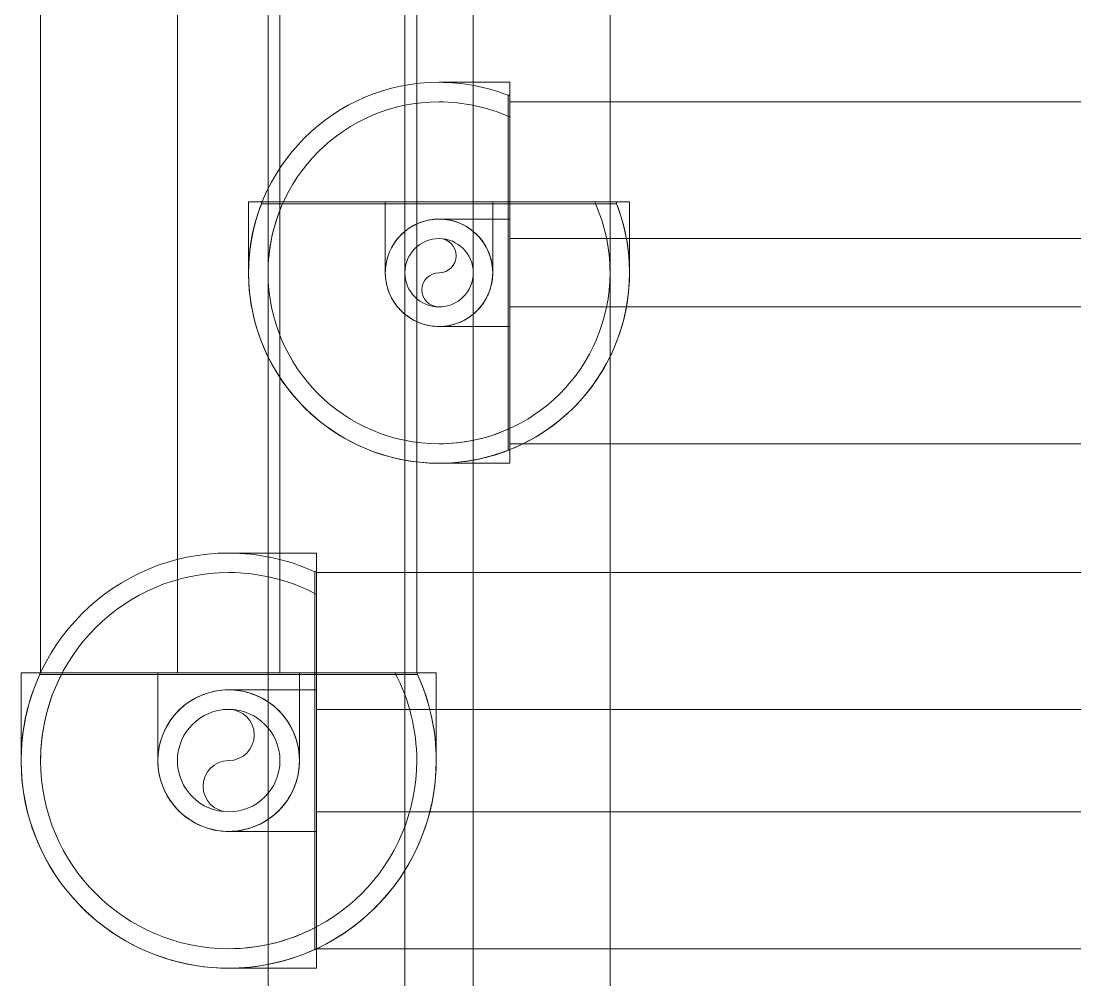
# Model space of a CAD drawing. Header units: metres. Extents: x 29 to 86.9, y -23.2 to 39.7.
# Drawn here: x 59.8578 to 60.0535, y -19.7983 to -19.6202 of the extents above; entities that cross this region are included whole.
import ezdxf

# ---------------------------------------------------------------- set-up
doc = ezdxf.new("R2010")
doc.units = ezdxf.units.M
doc.header["$LTSCALE"] = 100
doc.layers.add('P-PIPE', color=7, linetype='Continuous', lineweight=18)

# ---------------------------------------------------------------- blocks, each defined once
blk = doc.blocks.new('Elbow - Welded - REFRIGERACION-2294581-NIVEL 02')
at = {"layer": 'P-PIPE', "color": 1, "true_color": 0xff0000}
for p, q in [((59.91268864279901, -19.75753188143425), (59.91268864279901, -19.74438539705925)), ((59.91268864279901, -19.77067836580925), (59.91268864279901, -19.75753188143425))]:
    blk.add_line(p, q, dxfattribs=at)
at = {"layer": 'P-PIPE', "color": 1, "true_color": 0xff0000, "flags": 128}
for points in [[(59.9126886427991, -19.74438539705929), (59.912035957506, -19.74438539705929), (59.91138431637013, -19.74438539705929), (59.91073476187833, -19.74438539705929), (59.91008833317918, -19.74438539705929), (59.90944606442073, -19.74438539705929), (59.90880898309596, -19.74438539705929), (59.90817810839911, -19.74438539705929), (59.9075544495951, -19.74438539705929), (59.90693900440497, -19.74438539705929), (59.90633275740976, -19.74438539705929), (59.90573667847531, -19.74438539705929), (59.90515172120079, -19.74438539705929), (59.90457882139302, -19.74438539705929), (59.90401889556951, -19.74438539705929), (59.90347283949211, -19.74438539705929), (59.90294152673407, -19.74438539705929), (59.90242580728246, -19.74438539705929), (59.90192650617839, -19.74438539705929), (59.90144442219712, -19.74438539705929), (59.90098032657016, -19.74438539705929), (59.90053496175153, -19.74438539705929), (59.90010904022993, -19.74438539705929), (59.89970324338894, -19.74438539705929), (59.89931822041693, -19.74438539705929), (59.89895458726853, -19.74438539705929), (59.8986129256792, -19.74438539705929), (59.8982937822346, -19.74438539705929), (59.89799766749618, -19.74438539705929), (59.89772505518432, -19.74438539705929), (59.89747638142059, -19.74438539705929), (59.89725204402995, -19.74438539705929), (59.89705240190438, -19.74438539705929), (59.89687777442867, -19.74438539705929), (59.89672844096958, -19.74438539705929), (59.89660464042874, -19.74438539705929), (59.89650657086062, -19.74438539705929), (59.89643438915561, -19.74438539705929), (59.89638821078903, -19.74438539705929), (59.89636810963645, -19.74438539705929)], [(59.89636715842409, -19.77067836580929), (59.89638021387072, -19.77067836580929), (59.89641935932469, -19.77067836580929), (59.89648453216164, -19.77067836580929), (59.8965756281189, -19.77067836580929), (59.8966925014624, -19.77067836580929), (59.8968349652197, -19.77067836580929), (59.89700279147918, -19.77067836580929), (59.89719571175466, -19.77067836580929), (59.89741341741482, -19.77067836580929), (59.89765556017705, -19.77067836580929), (59.89792175266459, -19.77067836580929), (59.89821156902624, -19.77067836580929), (59.89852454561765, -19.77067836580929), (59.89886018174305, -19.77067836580929), (59.89921794045621, -19.77067836580929), (59.89959724941954, -19.77067836580929), (59.89999750181958, -19.77067836580929), (59.90041805733788, -19.77067836580929), (59.90085824317534, -19.77067836580929), (59.90131735512852, -19.77067836580929), (59.90179465871623, -19.77067836580929), (59.90228939035454, -19.77067836580929), (59.90280075857837, -19.77067836580929), (59.90332794530765, -19.77067836580929), (59.90387010715609, -19.77067836580929), (59.90442637678036, -19.77067836580929), (59.90499586426773, -19.77067836580929), (59.90557765855971, -19.77067836580929), (59.90617082890956, -19.77067836580929), (59.90677442637124, -19.77067836580929), (59.90738748531757, -19.77067836580929), (59.90800902498501, -19.77067836580929), (59.90863805104269, -19.77067836580929), (59.9092735571831, -19.77067836580929), (59.90991452673198, -19.77067836580929), (59.91055993427479, -19.77067836580929), (59.91120874729714, -19.77067836580929), (59.9118599278366, -19.77067836580929), (59.91251243414321, -19.77067836580929), (59.9126886427991, -19.77067836580929)]]:
    blk.add_lwpolyline(points, dxfattribs=at)
at = {"layer": 'P-PIPE', "color": 1, "true_color": 0xff0000}
for start, end in [(0, 180), (180, 0)]:
    blk.add_arc((59.89636715842401, -19.75753188143425), 0.01314648437499955, start, end, dxfattribs=at)
blk = doc.blocks.new('Elbow - Welded - REFRIGERACION-V12-NIVEL 02')
at = {"layer": 'P-PIPE', "color": 1, "true_color": 0xff0000}
for p, q in [((59.89636715842401, -19.74121039705925), (59.88322067404901, -19.74121039705925)), ((59.90951364279901, -19.74121039705925), (59.89636715842401, -19.74121039705925))]:
    blk.add_line(p, q, dxfattribs=at)
at = {"layer": 'P-PIPE', "color": 1, "true_color": 0xff0000, "flags": 128}
for points in [[(59.88322067404908, -19.75753188143428), (59.88322067404908, -19.75751882598763), (59.88322067404908, -19.75747968053366), (59.88322067404908, -19.75741450769672), (59.88322067404908, -19.75732341173946), (59.88322067404908, -19.75720653839597), (59.88322067404908, -19.75706407463866), (59.88322067404908, -19.75689624837917), (59.88322067404908, -19.7567033281037), (59.88322067404908, -19.75648562244354), (59.88322067404908, -19.75624347968131), (59.88322067404908, -19.75597728719377), (59.88322067404908, -19.75568747083211), (59.88322067404908, -19.75537449424071), (59.88322067404908, -19.75503885811532), (59.88322067404908, -19.75468109940215), (59.88322067404908, -19.75430179043883), (59.88322067404908, -19.75390153803879), (59.88322067404908, -19.75348098252049), (59.88322067404908, -19.75304079668301), (59.88322067404908, -19.75258168472984), (59.88322067404908, -19.75210438114213), (59.88322067404908, -19.75160964950383), (59.88322067404908, -19.75109828127999), (59.88322067404908, -19.7505710945507), (59.88322067404908, -19.75002893270227), (59.88322067404908, -19.749472663078), (59.88322067404908, -19.74890317559063), (59.88322067404908, -19.74832138129863), (59.88322067404908, -19.74772821094879), (59.88322067404908, -19.74712461348712), (59.88322067404908, -19.7465115545408), (59.88322067404908, -19.74589001487335), (59.88322067404908, -19.74526098881568), (59.88322067404908, -19.74462548267526), (59.88322067404908, -19.74398451312639), (59.88322067404908, -19.74333910558358), (59.88322067404908, -19.74269029256122), (59.88322067404908, -19.74203911202177), (59.88322067404908, -19.74138660571515), (59.88322067404908, -19.74121039705927)], [(59.90951364279908, -19.74121039705927), (59.90951364279908, -19.74186308235237), (59.90951364279908, -19.74251472348822), (59.90951364279908, -19.74316427798004), (59.90951364279908, -19.74381070667917), (59.90951364279908, -19.74445297543763), (59.90951364279908, -19.7450900567624), (59.90951364279908, -19.74572093145925), (59.90951364279908, -19.74634459026327), (59.90951364279908, -19.74696003545338), (59.90951364279908, -19.74756628244859), (59.90951364279908, -19.74816236138303), (59.90951364279908, -19.74874731865757), (59.90951364279908, -19.74932021846534), (59.90951364279908, -19.74988014428885), (59.90951364279908, -19.75042620036625), (59.90951364279908, -19.75095751312429), (59.90951364279908, -19.75147323257589), (59.90951364279908, -19.75197253367997), (59.90951364279908, -19.75245461766125), (59.90951364279908, -19.7529187132882), (59.90951364279908, -19.75336407810683), (59.90951364279908, -19.75378999962842), (59.90951364279908, -19.75419579646942), (59.90951364279908, -19.75458081944142), (59.90951364279908, -19.75494445258983), (59.90951364279908, -19.75528611417915), (59.90951364279908, -19.75560525762375), (59.90951364279908, -19.75590137236219), (59.90951364279908, -19.75617398467404), (59.90951364279908, -19.75642265843777), (59.90951364279908, -19.75664699582842), (59.90951364279908, -19.75684663795399), (59.90951364279908, -19.75702126542967), (59.90951364279908, -19.75717059888878), (59.90951364279908, -19.75729439942963), (59.90951364279908, -19.75739246899775), (59.90951364279908, -19.75746465070275), (59.90951364279908, -19.75751082906933), (59.90951364279908, -19.75753093022191)], [(59.88322067404908, -19.75753188143428), (59.88323118983436, -19.75700616227722), (59.88326272036719, -19.75648128415868), (59.88331521520546, -19.75595808677165), (59.88338859036861, -19.75543740712037), (59.88348272847203, -19.75492007818119), (59.88359747891484, -19.75440692757005), (59.88373265812082, -19.75389877621848), (59.88388804983207, -19.75339643706023), (59.88406340545498, -19.7529007137308), (59.884258444458, -19.75241239928177), (59.8844728548203, -19.75193227491209), (59.88470629353105, -19.75146110871832), (59.88495838713812, -19.75099965446586), (59.88522873234551, -19.75054865038309), (59.88551689665853, -19.75010881798032), (59.88582241907579, -19.74968086089558), (59.88614481082659, -19.7492654637689), (59.8864835561529, -19.74886329114708), (59.88683811313444, -19.74847498642052), (59.88720791455569, -19.74810117079394), (59.88759236881326, -19.74774244229262), (59.88799086086236, -19.74739937480562), (59.88840275320071, -19.74707251716774), (59.88882738688843, -19.74676239228147), (59.8892640826022, -19.74646949628048), (59.88971214172206, -19.74619429773588), (59.89017084744898, -19.74593723690664), (59.89063946595164, -19.74569872503527), (59.89111724754041, -19.74547914368985), (59.89160342786669, -19.74527884415371), (59.89209722914565, -19.74509814686338), (59.89259786140057, -19.74493734089598), (59.89310452372667, -19.74479668350674), (59.8936164055723, -19.74467639971749), (59.89413268803567, -19.74457668195663), (59.89465254517502, -19.74449768975131), (59.8951751453298, -19.7444395494722), (59.89569965245125, -19.74440235413134), (59.89622522743986, -19.74438616323335), (59.89636715842408, -19.74438539705927)], [(59.89636715842408, -19.74438539705927), (59.89689287758112, -19.74439591284455), (59.89741775569967, -19.74442744337739), (59.8979409530867, -19.74447993821565), (59.89846163273799, -19.7445533133788), (59.89897896167717, -19.74464745148223), (59.8994921122883, -19.74476220192503), (59.90000026363987, -19.74489738113101), (59.90050260279811, -19.74505277284225), (59.90099832612754, -19.74522812846518), (59.90148664057657, -19.74542316746819), (59.90196676494627, -19.74563757783049), (59.90243793114003, -19.74587101654125), (59.90289938539249, -19.74612311014831), (59.90335038947526, -19.74639345535569), (59.90379022187803, -19.74668161966873), (59.90421817896277, -19.746987142086), (59.90463357608944, -19.74730953383678), (59.90503574871127, -19.74764827916308), (59.90542405343783, -19.74800283614463), (59.90579786906439, -19.74837263756589), (59.90615659756572, -19.74875709182346), (59.90649966505273, -19.74915558387255), (59.90682652269061, -19.7495674762109), (59.90713664757688, -19.74999210989861), (59.90742954357786, -19.75042880561239), (59.90770474212247, -19.75087686473225), (59.9079618029517, -19.75133557045917), (59.90820031482308, -19.75180418896183), (59.9084198961685, -19.75228197055062), (59.90862019570464, -19.75276815087688), (59.90880089299496, -19.75326195215584), (59.90896169896237, -19.75376258441077), (59.90910235635161, -19.75426924673686), (59.90922264014086, -19.75478112858249), (59.90932235790172, -19.75529741104587), (59.90940135010704, -19.75581726818522), (59.90945949038615, -19.75633986833999), (59.90949668572701, -19.75686437546145), (59.90951287662499, -19.75738995045006), (59.90951364279908, -19.75753188143428)], [(59.89636715842408, -19.77067836580927), (59.89584143926703, -19.77066785002399), (59.89531656114848, -19.77063631949115), (59.89479336376147, -19.77058382465289), (59.89427268411017, -19.77051044948974), (59.89375535517099, -19.77041631138632), (59.89324220455986, -19.77030156094351), (59.89273405320829, -19.77016638173753), (59.89223171405004, -19.77001099002629), (59.8917359907206, -19.76983563440337), (59.89124767627158, -19.76964059540035), (59.8907675519019, -19.76942618503805), (59.89029638570813, -19.76919274632729), (59.88983493145567, -19.76894065272023), (59.8893839273729, -19.76867030751285), (59.88894409497013, -19.76838214319981), (59.88851613788539, -19.76807662078255), (59.88810074075872, -19.76775422903176), (59.88769856813688, -19.76741548370546), (59.88731026341033, -19.76706092672391), (59.88693644778376, -19.76669112530266), (59.88657771928244, -19.76630667104508), (59.88623465179543, -19.76590817899599), (59.88590779415754, -19.76549628665764), (59.88559766927128, -19.76507165296992), (59.88530477327029, -19.76463495725615), (59.88502957472569, -19.7641868981363), (59.88477251389646, -19.76372819240937), (59.88453400202508, -19.76325957390671), (59.88431442067965, -19.76278179231793), (59.88411412114351, -19.76229561199166), (59.88393342385318, -19.7618018107127), (59.88377261788579, -19.76130117845777), (59.88363196049655, -19.76079451613167), (59.8835116767073, -19.76028263428606), (59.88341195894644, -19.75976635182267), (59.88333296674111, -19.75924649468333), (59.88327482646201, -19.75872389452855), (59.88323763112115, -19.7581993874071), (59.88322144022316, -19.7576738124185), (59.88322067404908, -19.75753188143428)], [(59.90951364279908, -19.75753188143428), (59.90950312701379, -19.75805760059132), (59.90947159648096, -19.75858247870987), (59.9094191016427, -19.75910567609689), (59.90934572647954, -19.75962635574818), (59.90925158837613, -19.76014368468736), (59.90913683793331, -19.76065683529849), (59.90900165872733, -19.76116498665005), (59.9088462670161, -19.76166732580831), (59.90867091139317, -19.76216304913774), (59.90847587239016, -19.76265136358677), (59.90826146202786, -19.76313148795646), (59.9080280233171, -19.76360265415023), (59.90777592971003, -19.76406410840269), (59.90750558450265, -19.76451511248546), (59.90721742018962, -19.76495494488822), (59.90691189777235, -19.76538290197297), (59.90658950602157, -19.76579829909964), (59.90625076069527, -19.76620047172146), (59.90589620371372, -19.76658877644802), (59.90552640229247, -19.76696259207459), (59.9051419480349, -19.76732132057592), (59.90474345598579, -19.76766438806292), (59.90433156364745, -19.7679912457008), (59.90390692995972, -19.76830137058707), (59.90347023424594, -19.76859426658806), (59.9030221751261, -19.76886946513266), (59.90256346939918, -19.76912652596189), (59.90209485089652, -19.76936503783327), (59.90161706930773, -19.76958461917869), (59.90113088898147, -19.76978491871483), (59.90063708770251, -19.76996561600516), (59.90013645544758, -19.77012642197257), (59.89962979312148, -19.7702670793618), (59.89911791127587, -19.77038736315105), (59.89860162881249, -19.77048708091191), (59.89808177167314, -19.77056607311724), (59.89755917151836, -19.77062421339635), (59.89703466439691, -19.7706614087372), (59.8965090894083, -19.77067759963519), (59.89636715842408, -19.77067836580927)]]:
    blk.add_lwpolyline(points, dxfattribs=at)
at = {"layer": 'P-PIPE', "color": 1, "true_color": 0xff0000}
for radius, start, end in [(0.01314648437499244, 90, 269.9999999999996), (0.01314648437500665, 269.9999999999996, 90)]:
    blk.add_arc((59.89636715842401, -19.75753188143425), radius, start, end, dxfattribs=at)
blk = doc.blocks.new('Elbow - Welded - REFRIGERACION-V24-NIVEL 02')
at = {"layer": 'P-PIPE', "color": 11, "true_color": 0xff8080}
for p, q in [((59.94857364628849, -19.66693724005425), (59.94857364628849, -19.65696575567924)), ((59.94857364628849, -19.67690872442924), (59.94857364628849, -19.66693724005425))]:
    blk.add_line(p, q, dxfattribs=at)
at = {"layer": 'P-PIPE', "color": 11, "true_color": 0xff8080, "flags": 128}
for points in [[(59.94857364628857, -19.65696575567926), (59.94804792713152, -19.65696575567926), (59.94752304901297, -19.65696575567926), (59.94699985162595, -19.65696575567926), (59.94647917197466, -19.65696575567926), (59.94596184303548, -19.65696575567926), (59.94544869242436, -19.65696575567926), (59.94494054107277, -19.65696575567926), (59.94443820191454, -19.65696575567926), (59.94394247858511, -19.65696575567926), (59.94345416413607, -19.65696575567926), (59.94297403976638, -19.65696575567926), (59.94250287357261, -19.65696575567926), (59.94204141932016, -19.65696575567926), (59.94159041523739, -19.65696575567926), (59.94115058283463, -19.65696575567926), (59.94072262574988, -19.65696575567926), (59.9403072286232, -19.65696575567926), (59.93990505600139, -19.65696575567926), (59.93951675127482, -19.65696575567926), (59.93914293564825, -19.65696575567926), (59.93878420714692, -19.65696575567926), (59.93844113965992, -19.65696575567926), (59.93811428202204, -19.65696575567926), (59.93780415713577, -19.65696575567926), (59.93751126113478, -19.65696575567926), (59.93723606259018, -19.65696575567926), (59.93697900176095, -19.65696575567926), (59.93674048988957, -19.65696575567926), (59.93652090854415, -19.65696575567926), (59.93632060900801, -19.65696575567926), (59.93613991171768, -19.65696575567926), (59.93597910575028, -19.65696575567926), (59.93583844836104, -19.65696575567926), (59.93571816457179, -19.65696575567926), (59.93561844681093, -19.65696575567926), (59.93553945460561, -19.65696575567926), (59.93548131432649, -19.65696575567926), (59.93544411898564, -19.65696575567926), (59.93542792808766, -19.65696575567926)], [(59.93542716191357, -19.67690872442927), (59.93543767769886, -19.67690872442927), (59.93546920823169, -19.67690872442927), (59.93552170306995, -19.67690872442927), (59.9355950782331, -19.67690872442927), (59.93568921633652, -19.67690872442927), (59.93580396677934, -19.67690872442927), (59.93593914598532, -19.67690872442927), (59.93609453769655, -19.67690872442927), (59.93626989331948, -19.67690872442927), (59.93646493232249, -19.67690872442927), (59.93667934268479, -19.67690872442927), (59.93691278139555, -19.67690872442927), (59.93716487500262, -19.67690872442927), (59.93743522021, -19.67690872442927), (59.93772338452303, -19.67690872442927), (59.9380289069403, -19.67690872442927), (59.93835129869109, -19.67690872442927), (59.93869004401738, -19.67690872442927), (59.93904460099893, -19.67690872442927), (59.93941440242018, -19.67690872442927), (59.93979885667775, -19.67690872442927), (59.94019734872685, -19.67690872442927), (59.9406092410652, -19.67690872442927), (59.94103387475293, -19.67690872442927), (59.94147057046671, -19.67690872442927), (59.94191862958655, -19.67690872442927), (59.94237733531347, -19.67690872442927), (59.94284595381613, -19.67690872442927), (59.94332373540492, -19.67690872442927), (59.94380991573118, -19.67690872442927), (59.94430371701014, -19.67690872442927), (59.94480434926508, -19.67690872442927), (59.94531101159117, -19.67690872442927), (59.94582289343678, -19.67690872442927), (59.94633917590017, -19.67690872442927), (59.94685903303952, -19.67690872442927), (59.9473816331943, -19.67690872442927), (59.94790614031574, -19.67690872442927), (59.94843171530435, -19.67690872442927), (59.94857364628857, -19.67690872442927)]]:
    blk.add_lwpolyline(points, dxfattribs=at)
at = {"layer": 'P-PIPE', "color": 11, "true_color": 0xff8080}
for start, end in [(0, 180), (180, 0)]:
    blk.add_arc((59.9354271619135, -19.66693724005425), 0.009971484375000728, start, end, dxfattribs=at)
blk = doc.blocks.new('Elbow - Welded - REFRIGERACION-V21-NIVEL 02')
at = {"layer": 'P-PIPE', "color": 11, "true_color": 0xff8080}
for p, q in [((59.9354271619135, -19.84204089200421), (59.9254556775385, -19.84204089200421)), ((59.9453986462885, -19.84204089200421), (59.9354271619135, -19.84204089200421))]:
    blk.add_line(p, q, dxfattribs=at)
at = {"layer": 'P-PIPE', "color": 11, "true_color": 0xff8080, "flags": 128}
for points in [[(59.92545567753859, -19.85518737637923), (59.92545567753859, -19.85517686059395), (59.92545567753859, -19.85514533006111), (59.92545567753859, -19.85509283522285), (59.92545567753859, -19.85501946005971), (59.92545567753859, -19.85492532195629), (59.92545567753859, -19.85481057151347), (59.92545567753859, -19.8546753923075), (59.92545567753859, -19.85452000059626), (59.92545567753859, -19.85434464497334), (59.92545567753859, -19.85414960597032), (59.92545567753859, -19.85393519560801), (59.92545567753859, -19.85370175689726), (59.92545567753859, -19.8534496632902), (59.92545567753859, -19.85317931808281), (59.92545567753859, -19.85289115376977), (59.92545567753859, -19.85258563135251), (59.92545567753859, -19.85226323960172), (59.92545567753859, -19.85192449427542), (59.92545567753859, -19.85156993729387), (59.92545567753859, -19.85120013587263), (59.92545567753859, -19.85081568161505), (59.92545567753859, -19.85041718956596), (59.92545567753859, -19.85000529722761), (59.92545567753859, -19.84958066353989), (59.92545567753859, -19.84914396782611), (59.92545567753859, -19.84869590870626), (59.92545567753859, -19.84823720297934), (59.92545567753859, -19.84776858447668), (59.92545567753859, -19.84729080288789), (59.92545567753859, -19.84680462256162), (59.92545567753859, -19.84631082128267), (59.92545567753859, -19.84581018902774), (59.92545567753859, -19.84530352670164), (59.92545567753859, -19.84479164485603), (59.92545567753859, -19.84427536239263), (59.92545567753859, -19.84375550525329), (59.92545567753859, -19.84323290509851), (59.92545567753859, -19.84270839797707), (59.92545567753859, -19.84218282298846), (59.92545567753859, -19.84204089200423)], [(59.94539864628859, -19.84204089200423), (59.94539864628859, -19.84256661116129), (59.94539864628859, -19.84309148927984), (59.94539864628859, -19.84361468666686), (59.94539864628859, -19.84413536631814), (59.94539864628859, -19.84465269525733), (59.94539864628859, -19.84516584586846), (59.94539864628859, -19.84567399722003), (59.94539864628859, -19.84617633637827), (59.94539864628859, -19.8466720597077), (59.94539864628859, -19.84716037415674), (59.94539864628859, -19.84764049852643), (59.94539864628859, -19.8481116647202), (59.94539864628859, -19.84857311897265), (59.94539864628859, -19.84902412305543), (59.94539864628859, -19.84946395545818), (59.94539864628859, -19.84989191254293), (59.94539864628859, -19.85030730966961), (59.94539864628859, -19.85070948229142), (59.94539864628859, -19.85109778701798), (59.94539864628859, -19.85147160264457), (59.94539864628859, -19.85183033114589), (59.94539864628859, -19.85217339863289), (59.94539864628859, -19.85250025627076), (59.94539864628859, -19.85281038115704), (59.94539864628859, -19.85310327715803), (59.94539864628859, -19.85337847570262), (59.94539864628859, -19.85363553653186), (59.94539864628859, -19.85387404840325), (59.94539864628859, -19.85409362974865), (59.94539864628859, -19.85429392928479), (59.94539864628859, -19.85447462657512), (59.94539864628859, -19.85463543254253), (59.94539864628859, -19.85477608993177), (59.94539864628859, -19.85489637372102), (59.94539864628859, -19.85499609148188), (59.94539864628859, -19.8550750836872), (59.94539864628859, -19.85513322396632), (59.94539864628859, -19.85517041930717), (59.94539864628859, -19.85518661020514)], [(59.92545567753859, -19.85518737637923), (59.92546365366251, -19.85478862335823), (59.92548756927422, -19.854390508257), (59.92552738611381, -19.85399366797476), (59.92558304048283, -19.85359873737132), (59.92565444334618, -19.85320634825142), (59.9257414804745, -19.85281712835392), (59.92584401262695, -19.85243170034763), (59.92596187577398, -19.85205068083516), (59.92609488135967, -19.85167467936642), (59.92624281660346, -19.85130429746356), (59.92640544484053, -19.85094012765864), (59.92658250590038, -19.85058275254563), (59.9267737165231, -19.85023274384848), (59.92697877081248, -19.84989066150646), (59.92719734072538, -19.84955705277831), (59.92742907659658, -19.84923245136687), (59.92767360769813, -19.84891737656513), (59.92793054283243, -19.84861233242556), (59.92819947095804, -19.84831780695372), (59.92847996184737, -19.84803427132752), (59.92877156677481, -19.84776217914349), (59.9290738192347, -19.84750196569109), (59.92938623568756, -19.84725404725632), (59.92970831633372, -19.8470188204558), (59.93003954591284, -19.84679666160221), (59.93037939452828, -19.84658792610235), (59.93072731849474, -19.84639294788847), (59.93108276120807, -19.84621203888414), (59.93144515403579, -19.84604548850517), (59.93181391722666, -19.84589356319663), (59.93218846083824, -19.84575650600659), (59.93256818568066, -19.84563453619736), (59.93295248427517, -19.84552784889458), (59.93334074182599, -19.84543661477519), (59.93373233720389, -19.8453609797943), (59.93412664393978, -19.84530106495178), (59.93452303122698, -19.84525696609856), (59.93492086493041, -19.84522875378342), (59.93531950860103, -19.84521647314006), (59.93542716191358, -19.84521589200424)], [(59.93542716191358, -19.84521589200424), (59.93582591493459, -19.84522386812817), (59.93622403003582, -19.84524778373987), (59.93662087031806, -19.84528760057945), (59.93701580092149, -19.84534325494849), (59.9374081900414, -19.84541465781183), (59.9377974099389, -19.84550169494016), (59.93818283794518, -19.84560422709261), (59.93856385745767, -19.84572209023963), (59.9389398589264, -19.84585509582532), (59.93931024082925, -19.84600303106912), (59.93967441063419, -19.84616565930618), (59.94003178574719, -19.84634272036604), (59.94038179444434, -19.84653393098876), (59.94072387678637, -19.84673898527813), (59.9410574855145, -19.84695755519103), (59.94138208692595, -19.84718929106224), (59.9416971617277, -19.84743382216379), (59.94200220586725, -19.84769075729807), (59.94229673133911, -19.8479596854237), (59.94258026696529, -19.84824017631302), (59.94285235914932, -19.84853178124046), (59.94311257260173, -19.84883403370035), (59.9433604910365, -19.8491464501532), (59.94359571783703, -19.84946853079937), (59.94381787669061, -19.8497997603785), (59.94402661219047, -19.85013960899393), (59.94422159040434, -19.85048753296038), (59.94440249940867, -19.85084297567373), (59.94456904978765, -19.85120536850144), (59.9447209750962, -19.85157413169231), (59.94485803228621, -19.85194867530389), (59.94498000209546, -19.85232840014632), (59.94508668939825, -19.85271269874083), (59.94517792351763, -19.85310095629165), (59.94525355849851, -19.85349255166954), (59.94531347334104, -19.85388685840543), (59.94535757219425, -19.85428324569264), (59.94538578450939, -19.85468107939607), (59.94539806515277, -19.85507972306668), (59.94539864628859, -19.85518737637923)], [(59.93542716191358, -19.86515886075423), (59.93502840889257, -19.86515088463031), (59.93463029379133, -19.8651269690186), (59.93423345350911, -19.86508715217903), (59.93383852290567, -19.86503149780999), (59.93344613378576, -19.86496009494665), (59.93305691388827, -19.86487305781832), (59.93267148588198, -19.86477052566586), (59.93229046636951, -19.86465266251885), (59.93191446490076, -19.86451965693316), (59.93154408299791, -19.86437172168936), (59.93117991319298, -19.86420909345229), (59.93082253807997, -19.86403203239243), (59.93047252938283, -19.86384082176972), (59.9301304470408, -19.86363576748035), (59.92979683831266, -19.86341719756744), (59.92947223690122, -19.86318546169624), (59.92915716209947, -19.86294093059469), (59.9288521179599, -19.8626839954604), (59.92855759248806, -19.86241506733478), (59.92827405686187, -19.86213457644544), (59.92800196467784, -19.861842971518), (59.92774175122544, -19.86154071905812), (59.92749383279067, -19.86122830260527), (59.92725860599014, -19.86090622195911), (59.92703644713656, -19.86057499237997), (59.92682771163669, -19.86023514376454), (59.92663273342281, -19.85988721979809), (59.92645182441849, -19.85953177708475), (59.92628527403951, -19.85916938425703), (59.92613334873097, -19.85880062106616), (59.92599629154094, -19.85842607745458), (59.92587432173171, -19.85804635261216), (59.92576763442893, -19.85766205401765), (59.92567640030953, -19.85727379646682), (59.92560076532865, -19.85688220108893), (59.92554085048612, -19.85648789435304), (59.92549675163291, -19.85609150706584), (59.92546853931777, -19.8556936733624), (59.9254562586744, -19.85529502969179), (59.92545567753859, -19.85518737637923)], [(59.94539864628859, -19.85518737637923), (59.94539067016465, -19.85558612940024), (59.94536675455295, -19.85598424450148), (59.94532693771337, -19.85638108478371), (59.94527128334433, -19.85677601538714), (59.94519988048098, -19.85716840450705), (59.94511284335267, -19.85755762440455), (59.94501031120021, -19.85794305241084), (59.9448924480532, -19.85832407192331), (59.9447594424675, -19.85870007339205), (59.9446115072237, -19.8590704552949), (59.94444887898663, -19.85943462509983), (59.94427181792678, -19.85979200021285), (59.94408060730407, -19.86014200891), (59.9438755530147, -19.86048409125202), (59.94365698310178, -19.86081769998016), (59.94342524723057, -19.86114230139161), (59.94318071612904, -19.86145737619335), (59.94292378099475, -19.86176242033291), (59.94265485286913, -19.86205694580476), (59.94237436197979, -19.86234048143095), (59.94208275705235, -19.86261257361497), (59.94178050459247, -19.86287278706739), (59.94146808813962, -19.86312070550215), (59.94114600749346, -19.86335593230269), (59.94081477791433, -19.86357809115626), (59.94047492929889, -19.86378682665613), (59.94012700533244, -19.86398180486999), (59.93977156261909, -19.86416271387433), (59.93940916979138, -19.86432926425331), (59.9390404066005, -19.86448118956185), (59.93866586298893, -19.86461824675187), (59.93828613814649, -19.86474021656111), (59.93790183955199, -19.8648469038639), (59.93751358200117, -19.86493813798328), (59.93712198662327, -19.86501377296416), (59.9367276798874, -19.8650736878067), (59.93633129260019, -19.8651177866599), (59.93593345889674, -19.86514599897504), (59.93553481522614, -19.86515827961843), (59.93542716191358, -19.86515886075423)]]:
    blk.add_lwpolyline(points, dxfattribs=at)
at = {"layer": 'P-PIPE', "color": 11, "true_color": 0xff8080}
for start, end in [(90, 269.9999999999996), (269.9999999999996, 90)]:
    blk.add_arc((59.9354271619135, -19.85518737637922), 0.009971484375000728, start, end, dxfattribs=at)

msp = doc.modelspace()

# ---------------------------------------------------------------- linework, layer by layer
at = {"layer": 'P-PIPE', "color": 11, "true_color": 0xff8080}
for p, q in [((59.9036771608268, -19.38623346897274), (59.90367716082684, -19.84208659556183)), ((59.92907716082679, -19.38623346897274), (59.92907716082683, -19.84208659556183)), ((59.94177716082684, -19.84208659556183), (59.9417771608268, -19.38623346897274)), ((59.96717716082683, -19.84208659556184), (59.96717716082679, -19.38623346897274)), ((59.94857364520173, -19.70235442798683), (59.94857364520173, -19.63161145923683)), ((59.94824461676487, -19.63401546372384), (59.94824461676487, -19.69995042349982)), ((59.94857364520173, -19.63401546372384), (59.94824461676487, -19.63401546372384)), ((61.11352388750365, -19.63523294361187), (59.9485736452018, -19.63523294361187)), ((59.90005567645173, -19.65383645923682), (59.97079864520173, -19.65383645923682)), ((59.90245968093874, -19.65383645923683), (59.90245968093874, -19.6541654876737)), ((59.90245968093882, -19.65416548767372), (59.9683946407148, -19.65416548767372)), ((59.96839464071472, -19.65416548767369), (59.96839464071472, -19.65383645923683)), ((61.13212740312867, -19.66063294361187), (59.9485736452018, -19.66063294361187)), ((59.9485736452018, -19.67333294361187), (61.13212740312867, -19.67333294361187)), ((59.9485736452018, -19.69873294361187), (61.13212740312867, -19.69873294361187)), ((59.94824461676487, -19.69995042349982), (59.94857364520173, -19.69995042349982))]:
    msp.add_line(p, q, dxfattribs=at)
at = {"layer": 'P-PIPE', "color": 1, "true_color": 0xff0000}
for p, q in [((59.86144215733731, -19.38782096897273), (59.86144215733731, -19.74125610061687)), ((59.88684215733731, -19.38782096897273), (59.88684215733731, -19.74125610061687)), ((59.90589215733731, -19.74125610061687), (59.90589215733731, -19.38782096897273)), ((59.93129215733731, -19.74125610061687), (59.93129215733731, -19.38782096897272)), ((59.91268864171226, -19.79612406936684), (59.91268864171226, -19.71903110061684)), ((59.91233862656723, -19.72249562911268), (59.91233862656723, -19.792659540871)), ((59.91268864171225, -19.72249562911268), (59.91233862656723, -19.72249562911268)), ((61.20094352888364, -19.72265258499187), (59.91268864171232, -19.72265258499187)), ((59.93491364171225, -19.74125610061684), (59.85782067296225, -19.74125610061684)), ((59.86128520145808, -19.74125610061684), (59.86128520145808, -19.74160611576186)), ((59.86128520145815, -19.74160611576188), (59.93144911321648, -19.74160611576188)), ((59.93144911321641, -19.74160611576186), (59.93144911321641, -19.74125610061684)), ((61.21954704450864, -19.74805258499186), (59.91268864171232, -19.74805258499186)), ((59.91268864171232, -19.76710258499186), (61.21954704450864, -19.76710258499186)), ((59.91233862656723, -19.79265954087101), (59.91268864171225, -19.79265954087101)), ((59.91268864171232, -19.79250258499186), (61.21954704450864, -19.79250258499186))]:
    msp.add_line(p, q, dxfattribs=at)
at = {"layer": 'P-PIPE', "color": 11, "true_color": 0xff8080, "flags": 128}
for points in [[(59.9485736452018, -19.63161145923686), (59.94804792604476, -19.63161145923686), (59.94752304792621, -19.63161145923686), (59.94699985053919, -19.63161145923686), (59.9464791708879, -19.63161145923686), (59.94596184194871, -19.63161145923686), (59.9454486913376, -19.63161145923686), (59.94494053998601, -19.63161145923686), (59.94443820082777, -19.63161145923686), (59.94394247749835, -19.63161145923686), (59.94345416304931, -19.63161145923686), (59.94297403867962, -19.63161145923686), (59.94250287248585, -19.63161145923686), (59.94204141823339, -19.63161145923686), (59.94159041415062, -19.63161145923686), (59.94115058174786, -19.63161145923686), (59.94072262466311, -19.63161145923686), (59.94030722753644, -19.63161145923686), (59.93990505491461, -19.63161145923686), (59.93951675018806, -19.63161145923686), (59.93914293456149, -19.63161145923686), (59.93878420606016, -19.63161145923686), (59.93844113857315, -19.63161145923686), (59.93811428093526, -19.63161145923686), (59.937804156049, -19.63161145923686), (59.93751126004801, -19.63161145923686), (59.93723606150341, -19.63161145923686), (59.93697900067419, -19.63161145923686), (59.9367404888028, -19.63161145923686), (59.93652090745737, -19.63161145923686), (59.93632060792123, -19.63161145923686), (59.93613991063091, -19.63161145923686), (59.93597910466351, -19.63161145923686), (59.93583844727427, -19.63161145923686), (59.93571816348501, -19.63161145923686), (59.93561844572416, -19.63161145923686), (59.93553945351884, -19.63161145923686), (59.93548131323971, -19.63161145923686), (59.93544411789887, -19.63161145923686), (59.93542792700088, -19.63161145923686)], [(59.9000556764518, -19.66698294361186), (59.9000556764518, -19.66697242782657), (59.9000556764518, -19.66694089729374), (59.9000556764518, -19.66688840245548), (59.9000556764518, -19.66681502729232), (59.9000556764518, -19.66672088918891), (59.9000556764518, -19.6666061387461), (59.9000556764518, -19.66647095954012), (59.9000556764518, -19.66631556782888), (59.9000556764518, -19.66614021220595), (59.9000556764518, -19.66594517320293), (59.9000556764518, -19.66573076284064), (59.9000556764518, -19.66549732412988), (59.9000556764518, -19.66524523052281), (59.9000556764518, -19.66497488531542), (59.9000556764518, -19.6646867210024), (59.9000556764518, -19.66438119858513), (59.9000556764518, -19.66405880683434), (59.9000556764518, -19.66372006150804), (59.9000556764518, -19.66336550452649), (59.9000556764518, -19.66299570310524), (59.9000556764518, -19.66261124884767), (59.9000556764518, -19.66221275679858), (59.9000556764518, -19.66180086446023), (59.9000556764518, -19.6613762307725), (59.9000556764518, -19.66093953505872), (59.9000556764518, -19.66049147593888), (59.9000556764518, -19.66003277021195), (59.9000556764518, -19.65956415170929), (59.9000556764518, -19.65908637012051), (59.9000556764518, -19.65860018979424), (59.9000556764518, -19.65810638851528), (59.9000556764518, -19.65760575626036), (59.9000556764518, -19.65709909393426), (59.9000556764518, -19.65658721208863), (59.9000556764518, -19.65607092962525), (59.9000556764518, -19.65555107248591), (59.9000556764518, -19.65502847233113), (59.9000556764518, -19.65450396520968), (59.9000556764518, -19.65397839022106), (59.9000556764518, -19.65383645923685)], [(59.9000556764518, -19.66698294361186), (59.90008396986655, -19.6655684615025), (59.90016880484734, -19.66415624226279), (59.90031004567633, -19.66274854514225), (59.90050746639831, -19.66134762215594), (59.90076075118223, -19.65995571448185), (59.90106949482649, -19.65857504887529), (59.90143320340709, -19.65720783410674), (59.90185129506791, -19.65585625742812), (59.90232310095147, -19.65452248107385), (59.90245968093882, -19.65416548767372)], [(59.9683946407148, -19.65416548767372), (59.96888083177615, -19.65549408784187), (59.9693135041004, -19.65684106772845), (59.96969196550411, -19.65820427245294), (59.97001561052979, -19.65958152117861), (59.9702839214144, -19.66097061060128), (59.97049646891779, -19.66236931847421), (59.97065291300928, -19.66377540716317), (59.9707530034117, -19.66518662722621), (59.97079658000179, -19.66660072101227), (59.9707986452018, -19.66698294361186)], [(59.9707986452018, -19.65383645923685), (59.9707986452018, -19.6543621783939), (59.9707986452018, -19.65488705651244), (59.9707986452018, -19.65541025389947), (59.9707986452018, -19.65593093355076), (59.9707986452018, -19.65644826248993), (59.9707986452018, -19.65696141310108), (59.9707986452018, -19.65746956445264), (59.9707986452018, -19.6579719036109), (59.9707986452018, -19.65846762694031), (59.9707986452018, -19.65895594138935), (59.9707986452018, -19.65943606575904), (59.9707986452018, -19.65990723195281), (59.9707986452018, -19.66036868620526), (59.9707986452018, -19.66081969028804), (59.9707986452018, -19.66125952269081), (59.9707986452018, -19.66168747977554), (59.9707986452018, -19.66210287690222), (59.9707986452018, -19.66250504952405), (59.9707986452018, -19.66289335425061), (59.9707986452018, -19.66326716987717), (59.9707986452018, -19.6636258983785), (59.9707986452018, -19.66396896586551), (59.9707986452018, -19.66429582350339), (59.9707986452018, -19.66460594838966), (59.9707986452018, -19.66489884439066), (59.9707986452018, -19.66517404293525), (59.9707986452018, -19.66543110376448), (59.9707986452018, -19.66566961563585), (59.9707986452018, -19.66588919698128), (59.9707986452018, -19.66608949651742), (59.9707986452018, -19.66627019380775), (59.9707986452018, -19.66643099977515), (59.9707986452018, -19.6665716571644), (59.9707986452018, -19.66669194095364), (59.9707986452018, -19.66679165871449), (59.9707986452018, -19.66687065091982), (59.9707986452018, -19.66692879119893), (59.9707986452018, -19.66696598653979), (59.9707986452018, -19.66698217743777)], [(59.9354271608268, -19.70235442798686), (59.93401267871746, -19.70232613457211), (59.93260045947773, -19.70224129959132), (59.9311927623572, -19.70210005876233), (59.92979183937089, -19.70190263804035), (59.9283999316968, -19.70164935325643), (59.92701926609025, -19.70134060961219), (59.92565205132168, -19.70097690103157), (59.92430047464308, -19.70055880937075), (59.9229666982888, -19.70008700348719), (59.92165285601649, -19.69956223816964), (59.92036104969353, -19.69898535293071), (59.91909334593444, -19.69835727066365), (59.91785177279482, -19.69767899616614), (59.91663831652683, -19.69695161453271), (59.91545491840164, -19.69617628941876), (59.91430347160384, -19.69535426117912), (59.91318581820262, -19.69448684488358), (59.91210374620505, -19.69357542821321), (59.91105898669547, -19.69262146924021), (59.91005321106624, -19.69162649409549), (59.9090880283438, -19.690592094527), (59.90816498261462, -19.68951992535339), (59.90728555055496, -19.68841170181664), (59.90645113906852, -19.68726919683797), (59.90566308303566, -19.68609423818165), (59.90492264317793, -19.68488870553087), (59.90423100404116, -19.68365452748072), (59.90358927210043, -19.68239367845279), (59.90299847398993, -19.68110817553657), (59.90245955486063, -19.67980007526248), (59.90197337686815, -19.67847147031194), (59.90154071779358, -19.67712448616942), (59.90116226979915, -19.67576127772223), (59.90083863832089, -19.67438402581308), (59.90057034110017, -19.67299493375121), (59.90035780735527, -19.67159622378762), (59.90020137709488, -19.67019013355985), (59.90010130057401, -19.66877891251233), (59.90005773789377, -19.6673648182977), (59.9000556764518, -19.66698294361186)], [(59.9707986452018, -19.66698294361186), (59.97077035178706, -19.66839742572121), (59.97068551680626, -19.66980964496092), (59.97054427597728, -19.67121734208146), (59.9703468552553, -19.67261826506777), (59.97009357047137, -19.67401017274187), (59.96978482682712, -19.67539083834843), (59.96942111824652, -19.67675805311698), (59.9690030265857, -19.67810962979559), (59.96853122070213, -19.67944340614986), (59.9680064553846, -19.68075724842217), (59.96742957014563, -19.68204905474514), (59.9668014878786, -19.68331675850422), (59.9661232133811, -19.68455833164384), (59.96539583174766, -19.68577178791183), (59.96462050663372, -19.68695518603701), (59.96379847839406, -19.68810663283483), (59.96293106209853, -19.68922428623604), (59.96201964542815, -19.69030635823361), (59.96106568645517, -19.69135111774318), (59.96007071131044, -19.69235689337243), (59.95903631174195, -19.69332207609486), (59.95796414256834, -19.69424512182404), (59.95685591903158, -19.6951245538837), (59.95571341405292, -19.69595896537015), (59.9545384553966, -19.69674702140301), (59.95333292274582, -19.69748746126073), (59.95209874469567, -19.69817910039749), (59.95083789566774, -19.69882083233824), (59.94955239275151, -19.69941163044873), (59.94824429247743, -19.69995054957804), (59.9469156875269, -19.70043672757051), (59.94556870338438, -19.70086938664508), (59.94420549493718, -19.70124783463951), (59.94282824302802, -19.70157146611776), (59.94143915096616, -19.70183976333849), (59.94004044100257, -19.70205229708339), (59.93863435077481, -19.70220872734378), (59.93722312972729, -19.70230880386464), (59.93580903551265, -19.70235236654488), (59.9354271608268, -19.70235442798686)], [(59.93542716082679, -19.70235442798685), (59.93543767661209, -19.70235442798685), (59.93546920714491, -19.70235442798685), (59.93552170198318, -19.70235442798685), (59.93559507714633, -19.70235442798685), (59.93568921524975, -19.70235442798685), (59.93580396569257, -19.70235442798685), (59.93593914489855, -19.70235442798685), (59.93609453660979, -19.70235442798685), (59.93626989223271, -19.70235442798685), (59.93646493123573, -19.70235442798685), (59.93667934159802, -19.70235442798685), (59.93691278030878, -19.70235442798685), (59.93716487391585, -19.70235442798685), (59.93743521912323, -19.70235442798685), (59.93772338343625, -19.70235442798685), (59.93802890585351, -19.70235442798685), (59.93835129760431, -19.70235442798685), (59.93869004293062, -19.70235442798685), (59.93904459991216, -19.70235442798685), (59.93941440133341, -19.70235442798685), (59.93979885559098, -19.70235442798685), (59.94019734764009, -19.70235442798685), (59.94060923997844, -19.70235442798685), (59.94103387366616, -19.70235442798685), (59.94147056937994, -19.70235442798685), (59.94191862849978, -19.70235442798685), (59.94237733422671, -19.70235442798685), (59.94284595272937, -19.70235442798685), (59.94332373431816, -19.70235442798685), (59.94380991464441, -19.70235442798685), (59.94430371592338, -19.70235442798685), (59.94480434817832, -19.70235442798685), (59.9453110105044, -19.70235442798685), (59.94582289235002, -19.70235442798685), (59.9463391748134, -19.70235442798685), (59.94685903195276, -19.70235442798685), (59.94738163210752, -19.70235442798685), (59.94790613922898, -19.70235442798685), (59.94843171421759, -19.70235442798685), (59.9485736452018, -19.70235442798685)]]:
    msp.add_lwpolyline(points, dxfattribs=at)
at = {"layer": 'P-PIPE', "color": 1, "true_color": 0xff0000, "flags": 128}
for points in [[(59.91268864171233, -19.71903110061686), (59.91203595641922, -19.71903110061686), (59.91138431528337, -19.71903110061686), (59.91073476079156, -19.71903110061686), (59.91008833209241, -19.71903110061686), (59.90944606333396, -19.71903110061686), (59.90880898200919, -19.71903110061686), (59.90817810731234, -19.71903110061686), (59.90755444850833, -19.71903110061686), (59.9069390033182, -19.71903110061686), (59.90633275632299, -19.71903110061686), (59.90573667738855, -19.71903110061686), (59.90515172011402, -19.71903110061686), (59.90457882030626, -19.71903110061686), (59.90401889448275, -19.71903110061686), (59.90347283840534, -19.71903110061686), (59.9029415256473, -19.71903110061686), (59.90242580619569, -19.71903110061686), (59.90192650509162, -19.71903110061686), (59.90144442111035, -19.71903110061686), (59.90098032548339, -19.71903110061686), (59.90053496066476, -19.71903110061686), (59.90010903914316, -19.71903110061686), (59.89970324230217, -19.71903110061686), (59.89931821933015, -19.71903110061686), (59.89895458618177, -19.71903110061686), (59.89861292459243, -19.71903110061686), (59.89829378114784, -19.71903110061686), (59.89799766640942, -19.71903110061686), (59.89772505409756, -19.71903110061686), (59.89747638033381, -19.71903110061686), (59.89725204294319, -19.71903110061686), (59.8970524008176, -19.71903110061686), (59.89687777334191, -19.71903110061686), (59.89672843988281, -19.71903110061686), (59.89660463934196, -19.71903110061686), (59.89650656977386, -19.71903110061686), (59.89643438806883, -19.71903110061686), (59.89638820970227, -19.71903110061686), (59.89636810854967, -19.71903110061686)], [(59.85782067296232, -19.75757758499187), (59.85782067296232, -19.75756452954523), (59.85782067296232, -19.75752538409126), (59.85782067296232, -19.75746021125432), (59.85782067296232, -19.75736911529706), (59.85782067296232, -19.75725224195356), (59.85782067296232, -19.75710977819626), (59.85782067296232, -19.75694195193677), (59.85782067296232, -19.75674903166129), (59.85782067296232, -19.75653132600114), (59.85782067296232, -19.75628918323891), (59.85782067296232, -19.75602299075137), (59.85782067296232, -19.7557331743897), (59.85782067296232, -19.7554201977983), (59.85782067296232, -19.75508456167291), (59.85782067296232, -19.75472680295974), (59.85782067296232, -19.75434749399643), (59.85782067296232, -19.75394724159639), (59.85782067296232, -19.75352668607808), (59.85782067296232, -19.75308650024061), (59.85782067296232, -19.75262738828743), (59.85782067296232, -19.75215008469973), (59.85782067296232, -19.75165535306142), (59.85782067296232, -19.75114398483758), (59.85782067296232, -19.75061679810829), (59.85782067296232, -19.75007463625986), (59.85782067296232, -19.7495183666356), (59.85782067296232, -19.74894887914823), (59.85782067296232, -19.74836708485622), (59.85782067296232, -19.74777391450638), (59.85782067296232, -19.74717031704471), (59.85782067296232, -19.74655725809838), (59.85782067296232, -19.74593571843094), (59.85782067296232, -19.74530669237325), (59.85782067296232, -19.74467118623285), (59.85782067296232, -19.74403021668397), (59.85782067296232, -19.74338480914117), (59.85782067296232, -19.74273599611881), (59.85782067296232, -19.74208481557936), (59.85782067296232, -19.74143230927274), (59.85782067296232, -19.74125610061686)], [(59.85782067296232, -19.75757758499187), (59.85785150603841, -19.75603613674648), (59.85794395594035, -19.75449715448946), (59.85809787476801, -19.75296310026411), (59.8583130162841, -19.75143642822995), (59.8585890363081, -19.74991958073657), (59.85892549326684, -19.7484149844164), (59.85932184890098, -19.74692504630254), (59.85977746912602, -19.74545214997818), (59.8602916250468, -19.74399865176322), (59.86086349412356, -19.74256687694473), (59.86128520145815, -19.74160611576188)], [(59.93144911321648, -19.74160611576188), (59.93205973981414, -19.74302179529131), (59.93261326589386, -19.74446076097919), (59.93310880593197, -19.74592071078737), (59.93354556717014, -19.74739930910762), (59.93392285088353, -19.74889419049803), (59.93424005349871, -19.75040296346727), (59.93449666755914, -19.75192321430046), (59.9346922825371, -19.75345251092055), (59.93482658549031, -19.75498840677918), (59.93489936156273, -19.75652844477062), (59.93491364171233, -19.75757758499187)], [(59.93491364171233, -19.74125610061686), (59.93491364171233, -19.74190878590996), (59.93491364171233, -19.74256042704582), (59.93491364171233, -19.74320998153762), (59.93491364171233, -19.74385641023677), (59.93491364171233, -19.74449867899522), (59.93491364171233, -19.74513576031999), (59.93491364171233, -19.74576663501684), (59.93491364171233, -19.74639029382086), (59.93491364171233, -19.74700573901098), (59.93491364171233, -19.74761198600619), (59.93491364171233, -19.74820806494063), (59.93491364171233, -19.74879302221517), (59.93491364171233, -19.74936592202293), (59.93491364171233, -19.74992584784644), (59.93491364171233, -19.75047190392385), (59.93491364171233, -19.75100321668188), (59.93491364171233, -19.75151893613348), (59.93491364171233, -19.75201823723757), (59.93491364171233, -19.75250032121884), (59.93491364171233, -19.7529644168458), (59.93491364171233, -19.75340978166442), (59.93491364171233, -19.75383570318602), (59.93491364171233, -19.75424150002701), (59.93491364171233, -19.75462652299903), (59.93491364171233, -19.75499015614742), (59.93491364171233, -19.75533181773675), (59.93491364171233, -19.75565096118135), (59.93491364171233, -19.75594707591978), (59.93491364171233, -19.75621968823164), (59.93491364171233, -19.75646836199536), (59.93491364171233, -19.756692699386), (59.93491364171233, -19.75689234151158), (59.93491364171233, -19.75706696898727), (59.93491364171233, -19.75721630244638), (59.93491364171233, -19.75734010298723), (59.93491364171233, -19.75743817255534), (59.93491364171233, -19.75751035426035), (59.93491364171233, -19.75755653262691), (59.93491364171233, -19.75757663377951)], [(59.89636715733732, -19.79612406936686), (59.89482570909193, -19.79609323629078), (59.8932867268349, -19.79600078638883), (59.89175267260957, -19.79584686756118), (59.8902260005754, -19.79563172604508), (59.88870915308205, -19.79535570602109), (59.88720455676184, -19.79501924906234), (59.885714618648, -19.79462289342822), (59.88424172232364, -19.79416727320318), (59.88278822410867, -19.79365311728238), (59.88135644929018, -19.79308124820562), (59.87994868840246, -19.79245258084143), (59.8785671935626, -19.79176812092349), (59.87721417486767, -19.79102896344164), (59.87589179685895, -19.79023629089018), (59.87460217505915, -19.78939137137612), (59.87334737258803, -19.78849555659041), (59.87212939686189, -19.78755027964563), (59.87095019638206, -19.78655705278323), (59.86981165761776, -19.78551746495433), (59.86871560198816, -19.78443317927767), (59.86766378294841, -19.78330593037905), (59.86665788318464, -19.78213752161623), (59.86569951192187, -19.78092982219398), (59.86479020234968, -19.77968476417376), (59.8639314091694, -19.77840433938279), (59.86312450626695, -19.7770905962276), (59.86237078451481, -19.77574563641699), (59.86167144970703, -19.77437161159974), (59.8610276206301, -19.77297071992245), (59.86044032727319, -19.77154520251296), (59.85991050918041, -19.77009733989505), (59.85943901394768, -19.76862944834002), (59.85902659586678, -19.76714387616124), (59.85867391471868, -19.76564299995729), (59.85838153471796, -19.76412922080994), (59.85814992361028, -19.76260496044287), (59.857979451924, -19.76107265734754), (59.85787039237741, -19.75953476288201), (59.85782291944256, -19.75799373734937), (59.85782067296232, -19.75757758499187)], [(59.93491364171233, -19.75757758499187), (59.93488280863622, -19.75911903323726), (59.9347903587343, -19.76065801549428), (59.93463643990662, -19.76219206971963), (59.93442129839054, -19.76371874175377), (59.93414527836654, -19.76523558924715), (59.9338088214078, -19.76674018556734), (59.93341246577366, -19.76823012368119), (59.93295684554862, -19.76970302000555), (59.93244268962783, -19.77115651822051), (59.93187082055108, -19.772588293039), (59.93124215318687, -19.77399605392673), (59.93055769326893, -19.77537754876657), (59.92981853578708, -19.77673056746151), (59.92902586323564, -19.77805294547024), (59.92818094372156, -19.77934256727005), (59.92728512893586, -19.78059736974117), (59.92633985199107, -19.7818153454673), (59.92534662512869, -19.78299454594713), (59.92430703729979, -19.78413308471142), (59.92322275162314, -19.78522914034104), (59.9220955027245, -19.78628095938077), (59.92092709396169, -19.78728685914455), (59.91971939453944, -19.78824523040733), (59.91847433651922, -19.78915453997952), (59.91719391172824, -19.79001333315978), (59.91588016857305, -19.79082023606224), (59.91453520876243, -19.79157395781436), (59.91316118394519, -19.79227329262216), (59.9117602922679, -19.79291712169909), (59.91033477485841, -19.79350441505599), (59.9088869122405, -19.79403423314877), (59.90741902068548, -19.7945057283815), (59.90593344850669, -19.79491814646241), (59.90443257230276, -19.79527082761051), (59.90291879315539, -19.79556320761121), (59.90139453278833, -19.79579481871891), (59.89986222969299, -19.7959652904052), (59.89832433522745, -19.79607434995177), (59.89678330969483, -19.79612182288663), (59.89636715733732, -19.79612406936686)], [(59.89636715733732, -19.79612406936686), (59.89638021278395, -19.79612406936686), (59.89641935823792, -19.79612406936686), (59.89648453107488, -19.79612406936686), (59.89657562703213, -19.79612406936686), (59.89669250037562, -19.79612406936686), (59.89683496413293, -19.79612406936686), (59.89700279039241, -19.79612406936686), (59.89719571066789, -19.79612406936686), (59.89741341632804, -19.79612406936686), (59.89765555909027, -19.79612406936686), (59.89792175157782, -19.79612406936686), (59.89821156793948, -19.79612406936686), (59.89852454453088, -19.79612406936686), (59.89886018065628, -19.79612406936686), (59.89921793936944, -19.79612406936686), (59.89959724833276, -19.79612406936686), (59.89999750073279, -19.79612406936686), (59.90041805625111, -19.79612406936686), (59.90085824208858, -19.79612406936686), (59.90131735404176, -19.79612406936686), (59.90179465762947, -19.79612406936686), (59.90228938926776, -19.79612406936686), (59.9028007574916, -19.79612406936686), (59.90332794422088, -19.79612406936686), (59.90387010606933, -19.79612406936686), (59.9044263756936, -19.79612406936686), (59.90499586318096, -19.79612406936686), (59.90557765747295, -19.79612406936686), (59.90617082782279, -19.79612406936686), (59.90677442528447, -19.79612406936686), (59.9073874842308, -19.79612406936686), (59.90800902389824, -19.79612406936686), (59.90863804995591, -19.79612406936686), (59.90927355609634, -19.79612406936686), (59.90991452564521, -19.79612406936686), (59.91055993318802, -19.79612406936686), (59.91120874621038, -19.79612406936686), (59.91185992674983, -19.79612406936686), (59.91251243305644, -19.79612406936686), (59.91268864171233, -19.79612406936686)]]:
    msp.add_lwpolyline(points, dxfattribs=at)
at = {"layer": 'P-PIPE', "color": 11, "true_color": 0xff8080}
for centre, radius, start, end in [((59.93542716082673, -19.66698294361183), 0.03537148437500548, 90, 180), ((59.93542716082673, -19.66698294361183), 0.03537148437499837, 68.75437182182509, 90), ((59.93542716082673, -19.66698294361183), 0.03175000000000239, 90, 180), ((59.93542716082673, -19.66698294361183), 0.03174999999999849, 65.53970849099268, 90), ((59.93542716082673, -19.66698294361183), 0.035371484375008, 158.7543718218149, 180), ((59.93542716082673, -19.66698294361183), 0.03175000000000239, 155.539708491001, 180), ((59.93542716082673, -19.66698294361183), 0.03174999999999554, 0, 24.46029150900705), ((59.93542716082673, -19.66698294361183), 0.03537148437499837, 0, 21.245628178184), ((59.93542716082673, -19.66698294361183), 0.006349999999997635, 0, 180), ((59.93542716082673, -19.66380794361183), 0.003174999999991712, 270, 90), ((59.93542716082673, -19.66698294361183), 0.03537148437500548, 180, 270), ((59.93542716082673, -19.66698294361183), 0.03537148437500548, 180, 270), ((59.93542716082673, -19.66698294361183), 0.03175000000000239, 180, 270), ((59.93542716082673, -19.66698294361183), 0.03175000000000239, 180, 270), ((59.93542716082673, -19.66698294361183), 0.006350000000004741, 180, 0), ((59.93542716082673, -19.67015794361183), 0.003174999999998818, 90, 270), ((59.93542716082673, -19.66698294361183), 0.03174999999999528, 270, 0), ((59.93542716082673, -19.66698294361183), 0.03537148437499837, 270, 0), ((59.93542716082673, -19.66698294361183), 0.03174999999999528, 270, 294.4602915090091), ((59.93542716082673, -19.66698294361183), 0.03537148437500542, 270, 291.2456281781714)]:
    msp.add_arc(centre, radius, start, end, dxfattribs=at)
at = {"layer": 'P-PIPE', "color": 1, "true_color": 0xff0000}
for centre, radius, start, end in [((59.89636715733725, -19.75757758499184), 0.03854648437499719, 90, 180), ((59.89636715733725, -19.75757758499184), 0.0385464843750043, 65.52204580639918, 90), ((59.89636715733725, -19.75757758499184), 0.03492500000000121, 90, 180), ((59.89636715733725, -19.75757758499184), 0.03492500000000125, 62.13890928606408, 90), ((59.89636715733725, -19.75757758499185), 0.03854648437499674, 155.5220458063984, 180), ((59.89636715733725, -19.75757758499184), 0.03492500000000121, 152.1389092860687, 180), ((59.89636715733725, -19.75757758499184), 0.03492500000000125, 0, 27.86109071393646), ((59.89636715733725, -19.75757758499185), 0.0385464843750043, 0, 24.4779541936072), ((59.89636715733725, -19.75757758499184), 0.009525000000003558, 0, 180), ((59.89636715733725, -19.75281508499184), 0.004762499999998226, 270, 90), ((59.89636715733725, -19.75757758499184), 0.03854648437499719, 180, 270), ((59.89636715733725, -19.75757758499185), 0.03854648437499719, 180, 270), ((59.89636715733725, -19.75757758499184), 0.03492500000000121, 180, 270), ((59.89636715733725, -19.75757758499184), 0.03492500000000121, 180, 270), ((59.89636715733725, -19.75757758499184), 0.009524999999996453, 180, 0), ((59.89636715733725, -19.76234008499184), 0.004762499999998226, 90, 270), ((59.89636715733725, -19.75757758499184), 0.03492500000000121, 270, 0), ((59.89636715733725, -19.75757758499185), 0.0385464843750043, 270, 0), ((59.89636715733725, -19.75757758499184), 0.03492500000000121, 270, 297.8610907139368), ((59.89636715733725, -19.75757758499184), 0.03854648437499969, 270, 294.4779541936035)]:
    msp.add_arc(centre, radius, start, end, dxfattribs=at)

# ---------------------------------------------------------------- block references
at = {"layer": 'P-PIPE', "color": 11, "true_color": 0xff8080}
for name, p in [('Elbow - Welded - REFRIGERACION-V21-NIVEL 02', (-1.086760903490358e-09, 0.1882044327673871)), ('Elbow - Welded - REFRIGERACION-V24-NIVEL 02', (-1.086760903490358e-09, -4.570355758914957e-05))]:
    msp.add_blockref(name, p, dxfattribs=at)
at = {"layer": 'P-PIPE', "color": 1, "true_color": 0xff0000}
for name in ['Elbow - Welded - REFRIGERACION-V12-NIVEL 02', 'Elbow - Welded - REFRIGERACION-2294581-NIVEL 02']:
    msp.add_blockref(name, (-1.086760903490358e-09, -4.570355758914957e-05), dxfattribs=at)

doc.saveas('drawing.dxf')
